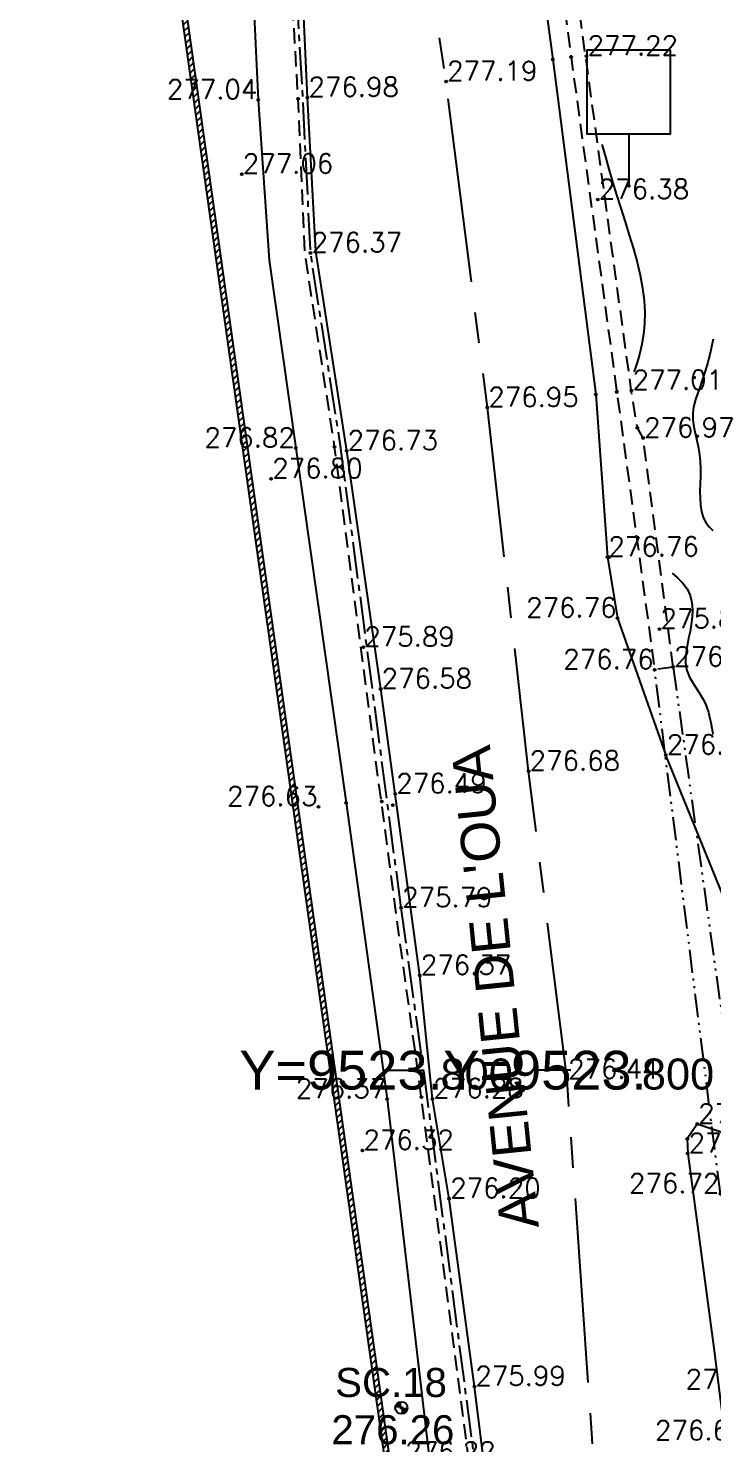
# Model space of a CAD drawing. Extents: x 524954 to 526204, y 9523489 to 9524010.
# Drawn here: x 525548.4 to 525583.7, y 9523780.7 to 9523853.8 of the extents above; entities that cross this region are included whole.
import ezdxf
from ezdxf.enums import TextEntityAlignment as Align

# ---------------------------------------------------------------- set-up
doc = ezdxf.new("R2010")
doc.units = 0
doc.header["$PDMODE"] = 33
doc.header["$PDSIZE"] = 0.1
for name, pattern in [('ACAD_ISO12W100', [21, 12, -3, 0, -3, 0, -3]), ('AXES2', [28.575, 19.05, -3.175, 3.175, -3.175]), ('CACHE2', [4.7625, 3.175, -1.5875])]:
    doc.linetypes.add(name, pattern=pattern)
for name, color, linetype in [('Annotation', 7, 'Continuous'), ('Axe_Route_Existante', 1, 'AXES2'), ('Bord_Route_Existante', 6, 'Continuous'), ('Caniveau', 5, 'CACHE2'), ('Carroyage', 7, 'Continuous'), ('Carroyage(2)', 7, 'Continuous'), ('Cloture', 7, 'Continuous'), ('CN_01_00', 3, 'Continuous'), ('CN_02_00', 4, 'Continuous'), ('Murs', 1, 'Continuous'), ('Signalisation', 7, 'Continuous'), ('TopoAlt', 3, 'Continuous'), ('TopoAlt polygo', 7, 'Continuous'), ('TOPOJIS', 7, 'Continuous'), ('TOPOJIS polygo', 1, 'Continuous'), ('TopoMat polygo', 1, 'Continuous'), ('Toponomie', 7, 'CACHE2')]:
    doc.layers.add(name, color=color, linetype=linetype)
doc.layers.add('Trottoir', color=7, linetype='Continuous', true_color=0xff6666)
doc.styles.add('Arial 1.0', font='arial.ttf', dxfattribs={"width": 0.99, "height": 1})
doc.styles.add('Simplex 1.0', font='Simplex.shx', dxfattribs={"width": 0.99, "height": 1})
doc.styles.get("Standard").update_dxf_attribs({"font": 'arial.ttf'})

# ---------------------------------------------------------------- blocks, each defined once
blk = doc.blocks.new('TCPOINT M')
at = {"color": 0}
blk.add_point((0, 0), dxfattribs=at)
at = {"layer": 'TopoAlt', "style": 'Simplex 1.0', "width": 0.99}
blk.add_attdef('ALT', (0.15, 0.15), '', height=1, dxfattribs=at)
blk = doc.blocks.new('TCPOINT polygo')
at = {"color": 0, "const_width": 0.075}
blk.add_lwpolyline([(0, 0.0375, 1), (0, -0.0375, 1)], format="xyb", close=True, dxfattribs=at)
at = {"color": 0}
blk.add_point((0, 0), dxfattribs=at)
at = {"layer": 'TopoAlt polygo', "style": 'Arial 1.0', "width": 0.99}
blk.add_attdef('ALT', (0.15, 0.15), '', height=2, dxfattribs=at)
at = {"layer": 'TopoMat polygo', "style": 'Arial 1.0', "width": 0.99}
blk.add_attdef('MAT', text='', height=2, dxfattribs=at).set_placement((0.15, -2.5), align=Align.TOP_LEFT)
blk = doc.blocks.new('t014')
at = {"color": 0, "const_width": 1.249375}
for points in [[(0, 0.625313, 0.414214), (-0.625313, 0, 1)], [(0, -0.625312, 0.414214), (0.625313, 0, 0.414214)]]:
    blk.add_lwpolyline(points, format="xyb", dxfattribs=at)
at = {"color": 0}
blk.add_circle((0, 0), 1.25, dxfattribs=at)

msp = doc.modelspace()

# ---------------------------------------------------------------- hatches: boundary and pattern name
at = {"layer": 'Murs'}
h = msp.add_hatch(dxfattribs=at)
h.set_pattern_fill('_U', color=256, scale=0.25, angle=45, style=0, pattern_type=0)
h.set_pattern_definition([(45, (0, 0), (-0.1767766952966, 0.1767766952966), [])])
h.paths.add_polyline_path([(525522.555, 9523687.796), (525522.639, 9523687.56), (525524.417, 9523688.127), (525534.444, 9523697.48), (525538.88, 9523701.582), (525556.931, 9523721.969), (525565.292, 9523745.035), (525568.286, 9523770.89), (525545.427, 9523933.532), (525528.838, 9523924.181), (525528.961, 9523923.963), (525545.231, 9523933.134), (525568.034, 9523770.886), (525565.047, 9523745.093), (525556.712, 9523722.099), (525538.701, 9523701.757), (525534.274, 9523697.663), (525524.287, 9523688.348)])
edge = h.paths.add_edge_path()
edge.add_arc((525513.309, 9523684.532), 4.988, 18.27959, 21.15321)
edge.add_line((525517.961, 9523686.332), (525517.818, 9523686.286))
edge.add_arc((525522.648, 9523687.534), 4.988, 194.48489, 197.35804)
edge.add_line((525517.887, 9523686.046), (525518.045, 9523686.096))
h.paths.add_polyline_path([(525458.446, 9523694.792), (525458.399, 9523694.546), (525477.143, 9523690.173), (525481.933, 9523689.115), (525509.622, 9523683.346), (525511.515, 9523684.015), (525513.294, 9523684.582), (525513.225, 9523684.822), (525511.436, 9523684.252), (525509.605, 9523683.605), (525481.985, 9523689.36), (525477.198, 9523690.416), (525458.455, 9523694.789)])
h.paths.add_polyline_path([(525447.773, 9523696.954), (525447.834, 9523697.197), (525447.731, 9523697.22), (525442.338, 9523698.118), (525447.975, 9523746.854), (525452.972, 9523788.945), (525457.062, 9523821.504), (525456.814, 9523821.536), (525452.724, 9523788.976), (525447.727, 9523746.883), (525442.062, 9523697.91), (525447.683, 9523696.975)])

# ---------------------------------------------------------------- linework, layer by layer
at = {"layer": 'Axe_Route_Existante', "ltscale": 0.5, "flags": 128}
msp.add_lwpolyline([(524973.101, 9523802.49), (525007.26, 9523792.779), (525027.54, 9523787.364), (525056.127, 9523779.755), (525082.674, 9523773.102), (525107.546, 9523770.048), (525120.684, 9523770.139), (525151.777, 9523772.648), (525176.899, 9523773.894), (525199.324, 9523771.095), (525218.337, 9523765.264), (525227.192, 9523761.534), (525233.843, 9523758.094), (525246.468, 9523751.167), (525256.506, 9523745.531), (525267.014, 9523739.694), (525277.691, 9523733.704), (525288.849, 9523727.299), (525294.632, 9523724.022), (525301.927, 9523719.966), (525310.691, 9523715.333), (525328.32, 9523705.784), (525328.32, 9523705.784), (525337.316, 9523700.691), (525351.138, 9523692.703), (525363.696, 9523685.45), (525368.801, 9523682.627), (525375.475, 9523679.109), (525390.225, 9523670.468), (525400.9, 9523665.019), (525419.619, 9523658.456), (525435.368, 9523656.046), (525454.334, 9523656.625), (525476.288, 9523660.734), (525488.784, 9523664.768), (525501.859, 9523668.012), (525521.809, 9523675.315), (525541.116, 9523687.802), (525552.62, 9523697.708), (525562.351, 9523710.18), (525568.681, 9523722.572), (525575.059, 9523738.704), (525576.995, 9523751.051), (525577.798, 9523776.069), (525576.166, 9523799.52), (525574.181, 9523815.429), (525572.049, 9523834.204), (525569.92, 9523851.041), (525567.326, 9523868.19), (525565.579, 9523885.379), (525563.689, 9523903.219), (525561.356, 9523920.701), (525558.839, 9523938.161)], dxfattribs=at)
at = {"layer": 'Bord_Route_Existante', "flags": 128}
for points in [[(525563.387, 9523938.174), (525565.543, 9523922.089), (525567.907, 9523904.606), (525570.301, 9523886.561), (525571.751, 9523876.006), (525572.408, 9523874.875), (525573.071, 9523869.661), (525575.428, 9523852.17), (525577.648, 9523834.885), (525578.247, 9523826.485), (525578.772, 9523823.335), (525581.264, 9523816.267)], [(525566.545, 9523819.678), (525564.791, 9523831.968), (525564.791, 9523831.968), (525563.205, 9523842.276), (525562.771, 9523850.216), (525562.4, 9523858.137), (525561.753, 9523868.165), (525561.385, 9523874.704), (525560.652, 9523885.694), (525559.81, 9523895.054), (525558.738, 9523903.541), (525558.006, 9523909.499), (525555.743, 9523925.703), (525554.269, 9523936.649)], [(525568.566, 9523804.889), (525567.3, 9523814.261), (525566.545, 9523819.678)], [(525615.783, 9523793.199), (525610.281, 9523790.266), (525607.501, 9523789.057), (525603.495, 9523788.331), (525599.574, 9523788.708), (525597.071, 9523789.257), (525594.676, 9523790.471), (525591.471, 9523793.151), (525589.256, 9523796.622), (525581.264, 9523816.267)], [(525570.083, 9523793.366), (525569.212, 9523798.524), (525569.212, 9523798.524), (525568.566, 9523804.889)], [(525594.598, 9523781.903), (525594.981, 9523783.095), (525594.914, 9523784.312), (525594.415, 9523785.292), (525594.037, 9523785.668), (525592.903, 9523786.498), (525590.128, 9523788.527), (525588.449, 9523789.936), (525587.288, 9523791.494), (525585.625, 9523794.129), (525584.367, 9523796.72), (525582.885, 9523797.22), (525582.369, 9523796.455), (525582.387, 9523795.705), (525583.737, 9523785.652), (525584.777, 9523777.437), (525585.597, 9523777.001), (525586.96, 9523777.722), (525594.598, 9523781.903)], [(525571.381, 9523783.667), (525570.083, 9523793.366)], [(525572.614, 9523773.873), (525571.381, 9523783.667)]]:
    msp.add_lwpolyline(points, dxfattribs=at)
at = {"layer": 'Caniveau', "ltscale": 0.25, "flags": 128}
for points in [[(525564.972, 9523938.565), (525567.093, 9523922.508), (525569.418, 9523904.798), (525571.806, 9523886.745), (525574.067, 9523869.664), (525576.371, 9523852.298), (525578.732, 9523835.009), (525580.683, 9523820.669)], [(525581.639, 9523820.812), (525580.087, 9523832.634), (525579.79, 9523833.163), (525579.475, 9523835.111), (525577.114, 9523852.398), (525574.811, 9523869.762), (525572.55, 9523886.843), (525570.161, 9523904.897), (525567.836, 9523922.607), (525565.716, 9523938.663)], [(525541.853, 9523695.721), (525543.233, 9523697.024), (525547.698, 9523702.616), (525549.503, 9523704.326), (525555.822, 9523712.078), (525556.748, 9523713.726), (525561.232, 9523720.471), (525563.671, 9523725.566), (525565.734, 9523729.51), (525569.428, 9523740.224), (525570.132, 9523743.14), (525571.353, 9523748.96), (525571.908, 9523752.967), (525572.535, 9523759.246), (525572.631, 9523764.21), (525572.177, 9523771.512), (525568.65, 9523798.603), (525567.306, 9523808.338), (525564.168, 9523832.185), (525562.63, 9523842.207), (525562.284, 9523850.139), (525561.251, 9523868.077), (525560.147, 9523885.828), (525558.329, 9523903.375), (525556.004, 9523920.378), (525555.223, 9523925.622), (525553.799, 9523936.647)]]:
    msp.add_lwpolyline(points, dxfattribs=at)
at = {"layer": 'Caniveau', "linetype": 'AXES2', "ltscale": 0.1, "flags": 128}
for points in [[(525567.604, 9523808.377), (525564.473, 9523832.224), (525562.929, 9523842.185), (525562.534, 9523850.152), (525561.5, 9523868.092), (525560.396, 9523885.849), (525558.577, 9523903.405), (525556.251, 9523920.413), (525555.471, 9523925.657), (525554.047, 9523936.679)], [(525542.16, 9523695.598), (525543.455, 9523696.821), (525547.892, 9523702.442), (525549.721, 9523704.118), (525556.071, 9523711.909), (525557.004, 9523713.57), (525561.493, 9523720.322), (525563.939, 9523725.432), (525566.01, 9523729.39), (525569.717, 9523740.139), (525570.425, 9523743.074), (525571.649, 9523748.909), (525572.206, 9523752.932), (525572.835, 9523759.228), (525572.931, 9523764.217), (525572.475, 9523771.541), (525568.947, 9523798.643), (525567.604, 9523808.379)]]:
    msp.add_lwpolyline(points, dxfattribs=at)
at = {"layer": 'Caniveau', "ltscale": 0.25, "elevation": 276.77, "flags": 128}
msp.add_lwpolyline([(525581.639, 9523820.812), (525580.683, 9523820.669)], dxfattribs=at)
at = {"layer": 'Caniveau', "linetype": 'ACAD_ISO12W100', "ltscale": 0.1, "flags": 128}
for points in [[(525581.641, 9523820.795), (525585.421, 9523793.743)], [(525584.074, 9523793.614), (525580.683, 9523820.669)]]:
    msp.add_lwpolyline(points, dxfattribs=at)
at = {"layer": 'Carroyage'}
msp.add_line((525566.781, 9523800), (525568.781, 9523800), dxfattribs=at)
at = {"layer": 'Carroyage(2)'}
msp.add_line((525576.364, 9523800), (525574.364, 9523800), dxfattribs=at)
at = {"layer": 'Cloture', "flags": 128}
for points in [[(525522.639, 9523687.56), (525524.417, 9523688.127), (525534.444, 9523697.48), (525538.88, 9523701.582), (525538.88, 9523701.582), (525556.931, 9523721.969), (525565.292, 9523745.035), (525568.286, 9523770.89), (525568.286, 9523770.89), (525568.286, 9523770.89), (525545.427, 9523933.532), (525545.427, 9523933.532), (525545.427, 9523933.532), (525545.427, 9523933.532), (525545.427, 9523933.532), (525528.838, 9523924.181)], [(525522.555, 9523687.796), (525524.287, 9523688.348), (525534.274, 9523697.663), (525538.701, 9523701.757), (525556.712, 9523722.099), (525565.047, 9523745.093), (525568.034, 9523770.886), (525545.231, 9523933.134), (525528.961, 9523923.963)]]:
    msp.add_lwpolyline(points, dxfattribs=at)
at = {"layer": 'CN_01_00', "elevation": 277, "flags": 128}
for points in [[(525577.963, 9523847.778), (525577.975, 9523847.735), (525578.141, 9523847.144), (525578.319, 9523846.516), (525578.51, 9523845.859), (525578.714, 9523845.182), (525578.932, 9523844.493), (525579.155, 9523843.797), (525579.375, 9523843.099), (525579.584, 9523842.403), (525579.774, 9523841.714), (525579.936, 9523841.037), (525580.062, 9523840.376), (525580.144, 9523839.736), (525580.175, 9523839.121), (525580.161, 9523838.536), (525580.109, 9523837.985), (525580.027, 9523837.474), (525579.923, 9523837.006), (525579.804, 9523836.587), (525579.677, 9523836.22), (525579.61, 9523836.056)], [(525581.594, 9523825.649), (525581.839, 9523825.439), (525582.131, 9523825.149), (525582.361, 9523824.84), (525582.516, 9523824.503), (525582.602, 9523824.144), (525582.632, 9523823.771), (525582.618, 9523823.392), (525582.572, 9523823.015), (525582.507, 9523822.649), (525582.435, 9523822.302), (525582.37, 9523821.983), (525582.32, 9523821.697), (525582.289, 9523821.441), (525582.276, 9523821.212), (525582.281, 9523821.004), (525582.304, 9523820.813), (525582.346, 9523820.633), (525582.406, 9523820.46), (525582.484, 9523820.289), (525582.58, 9523820.116), (525582.69, 9523819.938), (525582.809, 9523819.756), (525582.932, 9523819.566), (525583.056, 9523819.369), (525583.174, 9523819.163), (525583.283, 9523818.947), (525583.378, 9523818.719), (525583.456, 9523818.478), (525583.521, 9523818.222), (525583.577, 9523817.949), (525583.631, 9523817.658), (525583.687, 9523817.347)]]:
    msp.add_lwpolyline(points, dxfattribs=at)
at = {"layer": 'CN_02_00', "elevation": 278, "flags": 128}
msp.add_lwpolyline([(525583.701, 9523837.729), (525583.561, 9523837.103), (525583.42, 9523836.535), (525583.279, 9523836.041), (525583.142, 9523835.615), (525583.013, 9523835.245), (525582.897, 9523834.92), (525582.798, 9523834.63), (525582.72, 9523834.363), (525582.668, 9523834.108), (525582.645, 9523833.855), (525582.654, 9523833.594), (525582.69, 9523833.322), (525582.745, 9523833.039), (525582.811, 9523832.743), (525582.881, 9523832.434), (525582.947, 9523832.11), (525583.002, 9523831.77), (525583.038, 9523831.413), (525583.05, 9523831.041), (525583.045, 9523830.657), (525583.033, 9523830.271), (525583.022, 9523829.888), (525583.023, 9523829.516), (525583.044, 9523829.162), (525583.095, 9523828.834), (525583.186, 9523828.538), (525583.322, 9523828.279), (525583.495, 9523828.053), (525583.692, 9523827.852)], dxfattribs=at)
at = {"layer": 'Signalisation', "linetype": 'Continuous'}
msp.add_line((525579.342, 9523848.339, 277.59), (525579.342, 9523845.649, 277.59), dxfattribs=at)
at = {"layer": 'Signalisation', "elevation": 277.59}
msp.add_lwpolyline([(525581.499, 9523852.654), (525577.184, 9523852.654), (525577.184, 9523848.339), (525581.499, 9523848.339)], close=True, dxfattribs=at)
at = {"layer": 'Trottoir', "elevation": 278.23, "flags": 128}
for points in [[(525551.696, 9523936.269), (525554.027, 9523920.087), (525556.199, 9523902.74), (525558.438, 9523885.992), (525559.374, 9523867.873), (525560.231, 9523850.092), (525560.796, 9523841.816), (525562.168, 9523832.111)], [(525562.168, 9523832.111), (525564.762, 9523813.797), (525566.887, 9523798.51), (525570.073, 9523771.209), (525570.727, 9523763.481), (525570.356, 9523755.971), (525568.606, 9523744.671), (525561.904, 9523726.552), (525559.371, 9523721.211), (525555.234, 9523715.104), (525546.638, 9523704.436), (525536.473, 9523693.73), (525527.478, 9523687.348), (525524.189, 9523685.405), (525512.311, 9523678.861), (525500.657, 9523675.853)]]:
    msp.add_lwpolyline(points, dxfattribs=at)

# ---------------------------------------------------------------- block references
at = {"layer": 'TOPOJIS'}
ref = msp.add_blockref('TCPOINT M', (525577.171, 9523852.353, 277.22), dxfattribs=at)
ref.add_attrib('ALT', '277.22', (525577.221, 9523852.403, 277.22), dxfattribs={"layer": 'TopoAlt', "height": 1, "style": 'Simplex 1.0', "width": 0.99})
for p in [(525575.428, 9523852.17, 277.12), (525576.371, 9523852.298, 277.22), (525562.284, 9523850.139, 276.98), (525579.342, 9523845.649, 277.59), (525582.713, 9523835.756, 277.42), (525577.648, 9523834.885, 276.88), (525578.732, 9523835.009, 277), (525579.79, 9523833.163, 276.97), (525564.168, 9523832.185, 276.76), (525578.33, 9523826.477, 276.79), (525564.762, 9523813.797, 276.52), (525566.608, 9523813.866, 276.49), (525567.178, 9523813.685, 276.51), (525568.65, 9523798.603, 276.29), (525582.369, 9523796.455, 276.55)]:
    msp.add_blockref('TCPOINT M', p, dxfattribs=at)
ref = msp.add_blockref('TCPOINT M', (525569.92, 9523851.041, 277.19), dxfattribs=at)
ref.add_attrib('ALT', '277.19', (525569.97, 9523851.091, 277.19), dxfattribs={"layer": 'TopoAlt', "height": 1, "style": 'Simplex 1.0', "width": 0.99})
ref = msp.add_blockref('TCPOINT M', (525560.231, 9523850.092, 277.04), dxfattribs=at)
ref.add_attrib('ALT', '277.04', dxfattribs={"layer": 'TopoAlt', "height": 1, "style": 'Simplex 1.0', "width": 0.99}).set_placement((525560.181, 9523850.142, 277.04), align=Align.RIGHT)
ref = msp.add_blockref('TCPOINT M', (525562.771, 9523850.216, 276.98), dxfattribs=at)
ref.add_attrib('ALT', '276.98', (525562.821, 9523850.266, 276.98), dxfattribs={"layer": 'TopoAlt', "height": 1, "style": 'Simplex 1.0', "width": 0.99})
ref = msp.add_blockref('TCPOINT M', (525559.382, 9523846.255, 277.06), dxfattribs=at)
ref.add_attrib('ALT', '277.06', (525559.432, 9523846.305, 277.06), dxfattribs={"layer": 'TopoAlt', "height": 1, "style": 'Simplex 1.0', "width": 0.99})
ref = msp.add_blockref('TCPOINT M', (525577.747, 9523844.94, 276.38), dxfattribs=at)
ref.add_attrib('ALT', '276.38', (525577.797, 9523844.99, 276.38), dxfattribs={"layer": 'TopoAlt', "height": 1, "style": 'Simplex 1.0', "width": 0.99})
ref = msp.add_blockref('TCPOINT M', (525562.929, 9523842.185, 276.37), dxfattribs=at)
ref.add_attrib('ALT', '276.37', (525562.979, 9523842.235, 276.37), dxfattribs={"layer": 'TopoAlt', "height": 1, "style": 'Simplex 1.0', "width": 0.99})
ref = msp.add_blockref('TCPOINT M', (525579.495, 9523835.093, 277.01), dxfattribs=at)
ref.add_attrib('ALT', '277.01', (525579.545, 9523835.143, 277.01), dxfattribs={"layer": 'TopoAlt', "height": 1, "style": 'Simplex 1.0', "width": 0.99})
ref = msp.add_blockref('TCPOINT M', (525572.049, 9523834.204, 276.95), dxfattribs=at)
ref.add_attrib('ALT', '276.95', (525572.099, 9523834.254, 276.95), dxfattribs={"layer": 'TopoAlt', "height": 1, "style": 'Simplex 1.0', "width": 0.99})
ref = msp.add_blockref('TCPOINT M', (525562.168, 9523832.111, 276.82), dxfattribs=at)
ref.add_attrib('ALT', '276.82', dxfattribs={"layer": 'TopoAlt', "height": 1, "style": 'Simplex 1.0', "width": 0.99}).set_placement((525562.118, 9523832.161, 276.82), align=Align.RIGHT)
ref = msp.add_blockref('TCPOINT M', (525580.087, 9523832.634, 276.97), dxfattribs=at)
ref.add_attrib('ALT', '276.97', (525580.137, 9523832.684, 276.97), dxfattribs={"layer": 'TopoAlt', "height": 1, "style": 'Simplex 1.0', "width": 0.99})
ref = msp.add_blockref('TCPOINT M', (525564.791, 9523831.968, 276.73), dxfattribs=at)
ref.add_attrib('ALT', '276.73', (525564.841, 9523832.018, 276.73), dxfattribs={"layer": 'TopoAlt', "height": 1, "style": 'Simplex 1.0', "width": 0.99})
ref = msp.add_blockref('TCPOINT M', (525560.898, 9523830.52, 276.8), dxfattribs=at)
ref.add_attrib('ALT', '276.80', (525560.948, 9523830.57, 276.8), dxfattribs={"layer": 'TopoAlt', "height": 1, "style": 'Simplex 1.0', "width": 0.99})
ref = msp.add_blockref('TCPOINT M', (525578.247, 9523826.485, 276.76), dxfattribs=at)
ref.add_attrib('ALT', '276.76', (525578.297, 9523826.535, 276.76), dxfattribs={"layer": 'TopoAlt', "height": 1, "style": 'Simplex 1.0', "width": 0.99})
ref = msp.add_blockref('TCPOINT M', (525578.772, 9523823.335, 276.76), dxfattribs=at)
ref.add_attrib('ALT', '276.76', dxfattribs={"layer": 'TopoAlt', "height": 1, "style": 'Simplex 1.0', "width": 0.99}).set_placement((525578.722, 9523823.385, 276.76), align=Align.RIGHT)
ref = msp.add_blockref('TCPOINT M', (525580.935, 9523822.773, 275.8), dxfattribs=at)
ref.add_attrib('ALT', '275.80', (525580.985, 9523822.823, 275.8), dxfattribs={"layer": 'TopoAlt', "height": 1, "style": 'Simplex 1.0', "width": 0.99})
ref = msp.add_blockref('TCPOINT M', (525565.653, 9523821.83, 275.89), dxfattribs=at)
ref.add_attrib('ALT', '275.89', (525565.703, 9523821.88, 275.89), dxfattribs={"layer": 'TopoAlt', "height": 1, "style": 'Simplex 1.0', "width": 0.99})
ref = msp.add_blockref('TCPOINT M', (525580.683, 9523820.669, 276.76), dxfattribs=at)
ref.add_attrib('ALT', '276.76', dxfattribs={"layer": 'TopoAlt', "height": 1, "style": 'Simplex 1.0', "width": 0.99}).set_placement((525580.633, 9523820.719, 276.76), align=Align.RIGHT)
ref = msp.add_blockref('TCPOINT M', (525581.639, 9523820.812, 276.77), dxfattribs=at)
ref.add_attrib('ALT', '276.77', (525581.689, 9523820.862, 276.77), dxfattribs={"layer": 'TopoAlt', "height": 1, "style": 'Simplex 1.0', "width": 0.99})
ref = msp.add_blockref('TCPOINT M', (525566.545, 9523819.678, 276.58), dxfattribs=at)
ref.add_attrib('ALT', '276.58', (525566.595, 9523819.728, 276.58), dxfattribs={"layer": 'TopoAlt', "height": 1, "style": 'Simplex 1.0', "width": 0.99})
ref = msp.add_blockref('TCPOINT M', (525581.264, 9523816.267, 276.7), dxfattribs=at)
ref.add_attrib('ALT', '276.70', (525581.314, 9523816.317, 276.7), dxfattribs={"layer": 'TopoAlt', "height": 1, "style": 'Simplex 1.0', "width": 0.99})
ref = msp.add_blockref('TCPOINT M', (525574.181, 9523815.429, 276.68), dxfattribs=at)
ref.add_attrib('ALT', '276.68', (525574.231, 9523815.479, 276.68), dxfattribs={"layer": 'TopoAlt', "height": 1, "style": 'Simplex 1.0', "width": 0.99})
ref = msp.add_blockref('TCPOINT M', (525567.3, 9523814.261, 276.49), dxfattribs=at)
ref.add_attrib('ALT', '276.49', (525567.35, 9523814.311, 276.49), dxfattribs={"layer": 'TopoAlt', "height": 1, "style": 'Simplex 1.0', "width": 0.99})
ref = msp.add_blockref('TCPOINT M', (525563.337, 9523813.596, 276.63), dxfattribs=at)
ref.add_attrib('ALT', '276.63', dxfattribs={"layer": 'TopoAlt', "height": 1, "style": 'Simplex 1.0', "width": 0.99}).set_placement((525563.287, 9523813.646, 276.63), align=Align.RIGHT)
ref = msp.add_blockref('TCPOINT M', (525567.604, 9523808.377, 275.79), dxfattribs=at)
ref.add_attrib('ALT', '275.79', (525567.654, 9523808.427, 275.79), dxfattribs={"layer": 'TopoAlt', "height": 1, "style": 'Simplex 1.0', "width": 0.99})
ref = msp.add_blockref('TCPOINT M', (525568.566, 9523804.889, 276.37), dxfattribs=at)
ref.add_attrib('ALT', '276.37', (525568.616, 9523804.939, 276.37), dxfattribs={"layer": 'TopoAlt', "height": 1, "style": 'Simplex 1.0', "width": 0.99})
ref = msp.add_blockref('TCPOINT M', (525576.166, 9523799.52, 276.44), dxfattribs=at)
ref.add_attrib('ALT', '276.44', (525576.216, 9523799.57, 276.44), dxfattribs={"layer": 'TopoAlt', "height": 1, "style": 'Simplex 1.0', "width": 0.99})
ref = msp.add_blockref('TCPOINT M', (525566.887, 9523798.51, 276.37), dxfattribs=at)
ref.add_attrib('ALT', '276.37', dxfattribs={"layer": 'TopoAlt', "height": 1, "style": 'Simplex 1.0', "width": 0.99}).set_placement((525566.837, 9523798.56, 276.37), align=Align.RIGHT)
ref = msp.add_blockref('TCPOINT M', (525569.212, 9523798.524, 276.28), dxfattribs=at)
ref.add_attrib('ALT', '276.28', (525569.262, 9523798.574, 276.28), dxfattribs={"layer": 'TopoAlt', "height": 1, "style": 'Simplex 1.0', "width": 0.99})
ref = msp.add_blockref('TCPOINT M', (525582.885, 9523797.22, 276.6), dxfattribs=at)
ref.add_attrib('ALT', '276.60', (525582.935, 9523797.27, 276.6), dxfattribs={"layer": 'TopoAlt', "height": 1, "style": 'Simplex 1.0', "width": 0.99})
ref = msp.add_blockref('TCPOINT M', (525565.607, 9523795.859, 276.32), dxfattribs=at)
ref.add_attrib('ALT', '276.32', (525565.657, 9523795.909, 276.32), dxfattribs={"layer": 'TopoAlt', "height": 1, "style": 'Simplex 1.0', "width": 0.99})
ref = msp.add_blockref('TCPOINT M', (525582.387, 9523795.705, 276.55), dxfattribs=at)
ref.add_attrib('ALT', '276.55', (525582.437, 9523795.755, 276.55), dxfattribs={"layer": 'TopoAlt', "height": 1, "style": 'Simplex 1.0', "width": 0.99})
ref = msp.add_blockref('TCPOINT M', (525570.083, 9523793.366, 276.2), dxfattribs=at)
ref.add_attrib('ALT', '276.20', (525570.133, 9523793.416, 276.2), dxfattribs={"layer": 'TopoAlt', "height": 1, "style": 'Simplex 1.0', "width": 0.99})
ref = msp.add_blockref('TCPOINT M', (525584.074, 9523793.614, 276.72), dxfattribs=at)
ref.add_attrib('ALT', '276.72', dxfattribs={"layer": 'TopoAlt', "height": 1, "style": 'Simplex 1.0', "width": 0.99}).set_placement((525584.024, 9523793.664, 276.72), align=Align.RIGHT)
ref = msp.add_blockref('TCPOINT M', (525571.381, 9523783.667, 275.99), dxfattribs=at)
ref.add_attrib('ALT', '275.99', (525571.431, 9523783.717, 275.99), dxfattribs={"layer": 'TopoAlt', "height": 1, "style": 'Simplex 1.0', "width": 0.99})
ref = msp.add_blockref('TCPOINT M', (525586.995, 9523783.502, 276.68), dxfattribs=at)
ref.add_attrib('ALT', '276.68', dxfattribs={"layer": 'TopoAlt', "height": 1, "style": 'Simplex 1.0', "width": 0.99}).set_placement((525586.945, 9523783.552, 276.68), align=Align.RIGHT)
ref = msp.add_blockref('TCPOINT M', (525585.417, 9523780.86, 276.6), dxfattribs=at)
ref.add_attrib('ALT', '276.60', dxfattribs={"layer": 'TopoAlt', "height": 1, "style": 'Simplex 1.0', "width": 0.99}).set_placement((525585.367, 9523780.91, 276.6), align=Align.RIGHT)
ref = msp.add_blockref('TCPOINT M', (525567.763, 9523779.769, 276.22), dxfattribs=at)
ref.add_attrib('ALT', '276.22', (525567.813, 9523779.819, 276.22), dxfattribs={"layer": 'TopoAlt', "height": 1, "style": 'Simplex 1.0', "width": 0.99})
at = {"layer": 'TOPOJIS polygo'}
ref = msp.add_blockref('TCPOINT polygo', (525567.614, 9523782.571, 276.26), dxfattribs=at)
ref.add_attrib('MAT', 'SC.18', (525564.199, 9523783.129, 276.26), dxfattribs={"layer": 'TopoMat polygo', "height": 1.5, "style": 'Arial 1.0', "width": 0.99})
ref.add_attrib('ALT', '276.26', dxfattribs={"layer": 'TopoAlt polygo', "height": 1.5, "style": 'Arial 1.0', "width": 0.99}).set_placement((525564.003, 9523782.188, 276.26), align=Align.TOP_LEFT)
at = {"layer": 'TOPOJIS polygo', "xscale": 0.25, "yscale": 0.25, "zscale": 0.25}
msp.add_blockref('t014', (525567.614, 9523782.571, 276.263), dxfattribs=at)

# ---------------------------------------------------------------- texts
at = {"layer": 'Annotation'}
for s, height, p in [('Y=9523.', 2, (525569.741, 9523799)), ('800', 1.6, (525573.364, 9523799))]:
    msp.add_text(s, height=height, dxfattribs=at).set_placement(p, align=Align.RIGHT)
for s, height, p in [('Y=9523.', 2, (525569.781, 9523799)), ('800', 1.6, (525580.025, 9523799))]:
    msp.add_text(s, height=height, dxfattribs=at).set_placement(p)
at = {"layer": 'Toponomie', "insert": (525573.61, 9523782.937), "char_height": 2, "width": 42.68298, "attachment_point": 1, "rotation": 95.79941}
msp.add_mtext("\\pi8.8067;AVENUE DE L'OUA", dxfattribs=at)

doc.saveas('drawing.dxf')
